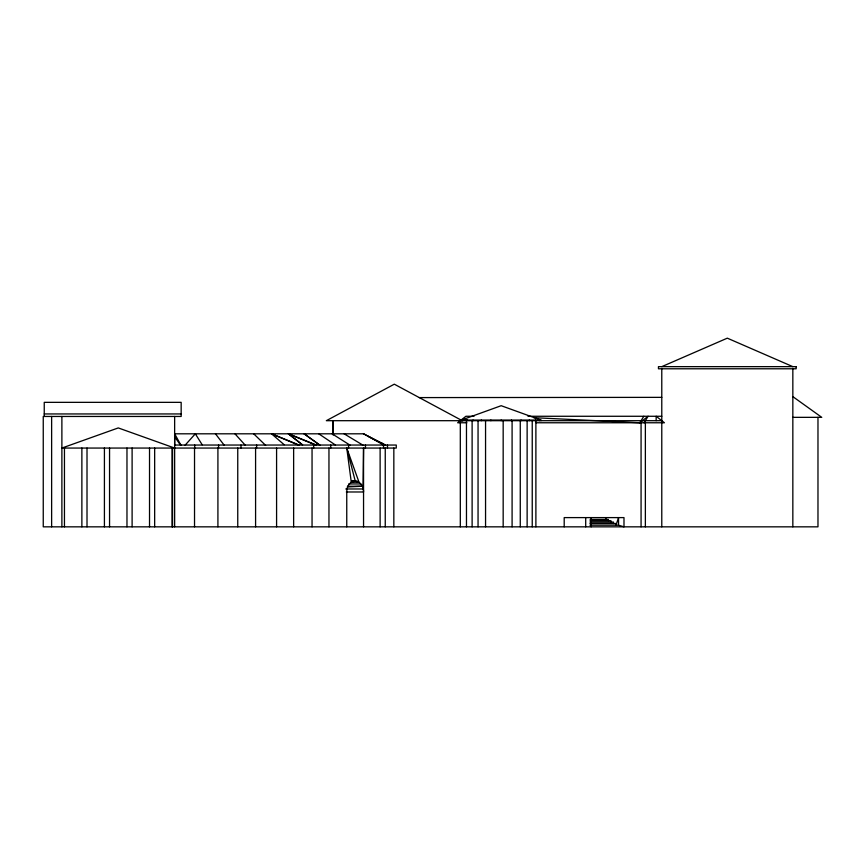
<?xml version="1.0" encoding="UTF-8"?>
<svg xmlns="http://www.w3.org/2000/svg" width="865" height="865" viewBox="0 0 865 865"><rect width="100%" height="100%" fill="white"/><g stroke="black" fill="none" stroke-linecap="round" stroke-linejoin="round"><path stroke-width="1.3" d="M616.01 525.185L618.54 517.605L618.54 525.185L623.989 526.839L623.989 517.605L564.196 517.605L564.196 526.839M533.77 417.687L639.786 422.769L643.82 416.27M644.068 422.769L648.112 416.27L639.786 422.769M185.099 445.205L195.317 433.808L202.183 444.761M346.335 491.98L363.549 491.98C363.603 477.783 346.703 477.783 346.757 491.98L346.757 526.839M661.779 366.652L727.314 338.161L792.837 366.652M461.423 420.693L461.423 420.066L501.181 405.707L540.939 420.066L540.939 420.693M467.251 419.99L460.31 420.693L460.31 526.839M347.384 486.963L362.035 486.249L347.471 486.249M661.779 397.359L419.287 397.597M44.245 413.946L181.163 413.946M474.031 416.27L465.932 416.27L457.661 422.769L466.862 422.769M527.985 416.27L661.779 416.27M792.837 417.341L821.75 417.341L792.837 396.624M461.423 420.066L540.939 420.066M661.779 420.693L326.332 420.693L394.299 384.179L462.267 420.693M536.095 422.769L664.428 422.769L656.157 416.27L656.157 420.693M174.644 445.54L174.644 433.808L363.754 433.808L383.227 444.815M174.644 445.043L396.267 445.043L396.267 448.059L61.88 448.059L118.267 427.926L174.644 448.059M352.509 480.756L355.158 480.756L346.757 448.059L351.287 482.216M351.85 481.124L357.148 481.124M351.071 482.216L359.018 482.216L346.757 448.059M348.768 483.946L360.683 483.946M345.805 488.974L363.019 488.974L363.549 448.059L363.549 526.839M590.135 519.454L608.398 519.454L608.398 520.698M590.06 520.698L610.928 520.698L610.928 522.071M589.995 522.071L613.469 522.071L613.469 523.498M589.919 523.498L616.01 523.498M589.919 525.185L618.54 525.185M316.568 445.107L288.391 433.808L302.523 444.891M284.142 444.697L271.524 433.808L299.052 444.999M315.563 444.999L288.391 433.808L302.577 444.891M271.524 433.808L298.252 444.999M368.263 436.36L385.412 445.075L363.473 433.808M380.676 442.566L383.076 443.886M344.086 433.808L363.268 445.345M332.095 433.808L350.109 445.205M318.763 433.808L335.49 445.053M253.683 433.808L265.642 445.378M234.956 433.808L245.249 445.205M215.461 433.808L224.046 444.999M174.644 436.739L180.677 445.389M174.644 433.808L181.066 445.389M817.976 417.341L817.976 526.839L43.25 526.839L43.25 416.454L181.163 416.454L181.163 402.344L44.245 402.344L44.245 416.454M792.837 368.782L792.837 526.839M661.779 368.782L661.779 526.839M645.366 422.034L645.366 526.839M641.073 422.034L641.073 526.839M605.857 517.605L605.857 519.454M591.152 517.605L591.152 526.839M585.702 517.605L585.702 526.839M539.587 420.066L539.587 420.693M535.889 420.693L535.889 526.839M535.608 420.066L535.608 420.693M532.235 420.693L532.235 526.839M529.293 420.066L529.293 420.693M527.131 420.693L527.131 526.839M521.065 420.066L521.065 420.693M520.265 420.693L520.265 526.839M512.091 420.693L512.091 526.839M511.475 420.066L511.475 420.693M503.171 420.693L503.171 526.839M501.181 420.066L501.181 420.693M490.888 420.066L490.888 420.693M485.557 420.693L485.557 526.839M481.308 420.066L481.308 420.693M478.053 420.693L478.053 526.839M473.068 420.066L473.068 420.693M472.117 420.693L472.117 526.839M466.754 420.066L466.754 420.693M466.473 420.693L466.473 526.839M462.775 420.066L462.775 420.693M393.835 448.059L393.835 526.839M387.466 445.043L387.466 448.059M385.249 448.059L385.249 526.839M383.509 445.043L383.509 448.059M380.124 448.059L380.124 526.839M365.452 445.043L365.452 448.059M348.595 445.043L348.595 448.059M330.711 445.043L330.711 448.059M328.96 448.059L328.96 526.839M313.66 445.043L313.66 448.059M312.049 448.059L312.049 526.839M293.635 448.059L293.635 526.839M276.584 448.059L276.584 526.839M256.602 445.043L256.602 448.059M255.586 448.059L255.586 526.839M241 445.043L241 448.059M237.756 448.059L237.756 526.839M218.564 445.043L218.564 448.059M217.915 448.059L217.915 526.839M194.69 445.043L194.69 448.059M194.528 448.059L194.528 526.839M174.644 416.454L174.644 526.839M172.557 448.059L172.557 526.839M172.07 448.059L172.07 526.839M154.662 448.059L154.662 526.839M149.526 448.059L149.526 526.839M132.107 448.059L132.107 526.839M126.971 448.059L126.971 526.839M109.552 448.059L109.552 526.839M104.416 448.059L104.416 526.839M87.008 448.059L87.008 526.839M81.872 448.059L81.872 526.839M64.453 448.059L64.453 526.839M61.88 416.454L61.88 526.839M51.63 416.454L51.63 526.839M333.133 420.693L333.122 434.781L333.133 420.693M796.168 366.652L658.449 366.652L658.449 368.782L796.168 368.782L796.168 366.652M319.747 445.053L304.112 433.808L319.747 445.053"/></g></svg>
